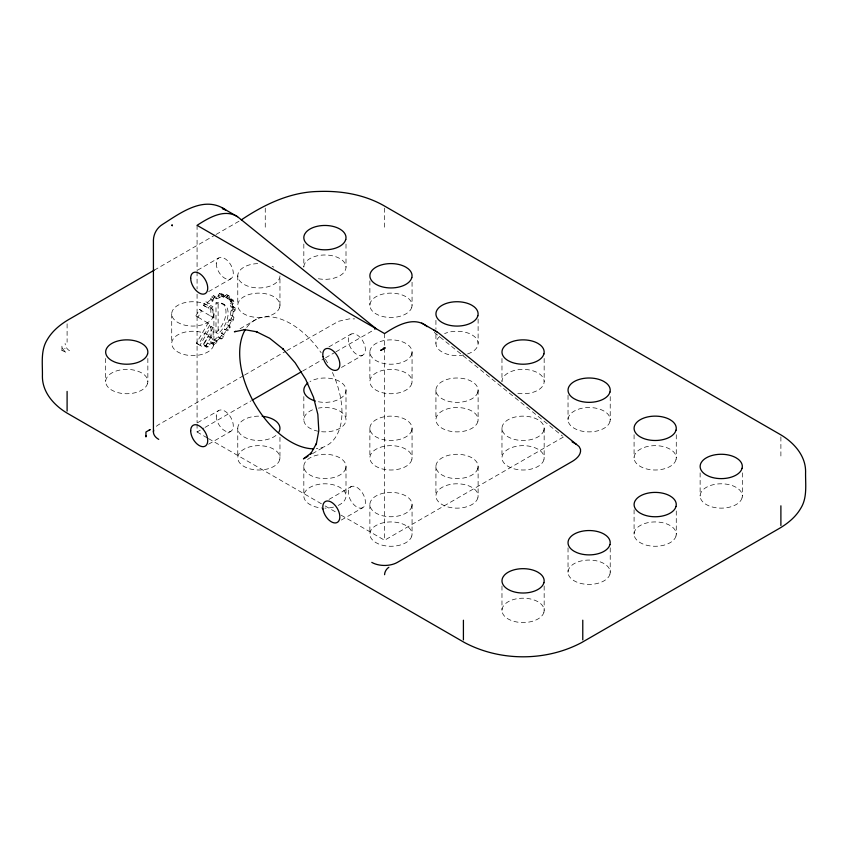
<?xml version="1.0" encoding="UTF-8"?>
<svg xmlns="http://www.w3.org/2000/svg" width="848" height="848" viewBox="0 0 848 848"><rect width="100%" height="100%" fill="white"/><g stroke="black" fill="none" stroke-linecap="round" stroke-linejoin="round"><path stroke-width="0.64" stroke-dasharray="4.24 3.18" d="M213.092 327.635L202.11 346.472L199.98 345.242L210.961 326.406L213.092 327.635L213.155 337.091L211.025 335.861L208.311 336.667L203.732 344.617L204.198 345.804L206.053 345.592L207.527 342.963L211.067 341.702L210.982 342.889L211.894 343.504L213.897 342.327L214.671 339.582L218.201 336.698L220.628 338.861L221.847 338.808L223.681 336.836L224.126 335.13L221.519 333.158L224.487 329.098L227.264 330.847L228.6 330.137L229.999 327.678L229.925 326.183L227.02 324.678L228.992 320.067L232.002 321.318L233.253 320.067L234.006 317.481L230.338 315.435L231.006 310.951L233.136 312.181L235.119 310.103L235.097 307.803L234.101 307.347L233.105 308.047L232.373 304.4L233.889 301.782L233.105 300.107L230.974 301.379L228.843 300.15L226.808 297.881L227.635 295.136L226.204 294.341L224.243 296.45L221.233 295.91L221.233 293.45L219.378 293.652L217.894 296.281L214.353 297.553L214.438 296.355L213.537 295.74L211.534 296.917L210.749 299.662L212.88 300.892L209.361 303.775L205.725 301.676L203.435 305.354L205.566 306.584L207.855 302.906M230.974 301.379L228.939 299.111L229.766 296.365L226.204 294.341M229.766 296.365L228.335 295.57L226.374 297.68L223.363 297.139L223.363 294.68L221.508 294.881L220.024 297.51L216.484 298.782L216.579 297.584L215.668 296.98L213.664 298.146L212.88 300.892M214.671 339.582L216.802 340.811L216.908 341.892L216.028 343.557L214.025 344.733L213.113 344.118L213.198 342.931L211.067 341.702M233.136 312.181L232.469 316.664L233.423 316.431L234.006 317.481M218.498 337.621L219.717 337.578L221.551 335.607L221.996 333.9M228.992 320.067L231.122 318.827L231.875 316.251L231.292 315.202L230.338 315.435M233.105 308.047L230.974 306.817L230.243 303.171L231.758 300.552L230.974 298.878L228.843 300.15M229.151 325.908L231.122 321.297M204.198 345.804L206.329 347.033L208.184 346.832L209.657 344.193L213.198 342.931M195.867 315.901L199.534 309.499L201.665 310.728L197.997 317.141L195.867 315.901L210.187 324.392L198.506 344.436L196.376 343.207L208.057 323.162L210.187 324.392M224.487 329.098L225.133 329.618L226.469 328.907L227.868 326.448L227.794 324.954L227.02 324.678M206.329 347.033L205.863 345.846L210.442 337.907L213.155 337.091M231.006 310.951L232.988 308.873L232.967 306.573L231.97 306.117L230.974 306.817M224.126 335.13L223.649 334.388L226.617 330.338L227.264 330.847M215.996 332.586L216.579 332.066A18.773 10.844 -60 0 0 225.981 312.467L225.981 311.46A18.773 10.844 -60 0 0 216.558 302.747L215.996 302.895L215.996 332.586L218.127 333.815L218.71 333.296A18.773 10.844 -60 0 0 228.123 313.188A18.773 10.844 -60 0 0 218.689 303.976L215.996 302.895M210.802 305.534L208.067 307.866L210.198 309.096L212.933 306.764L210.802 305.534L210.876 316.24L213.007 317.47L212.933 306.764M207.23 302.545L210.749 299.662M216.802 340.811L220.332 337.928L220.628 338.861M61.925 350.425L61.925 345.507A6.031 3.858 53.8 0 0 66.663 352.577L61.925 350.425L65.105 348.369M154.262 270.162L214.947 235.119M216.092 234.461L238.998 221.233M197.563 270.183L218.689 257.983M208.629 291.627L230.857 278.791M240.079 328.738L256.902 319.018M243.418 375.717L158.724 424.615A18.084 10.441 0 0 0 154.516 428.431M244.563 375.06L285.765 351.263M286.91 350.606L338.585 321.275L349.355 318.88L354.644 318.88M197.626 422.686L218.742 410.485M328.918 346.896L351.146 334.059M197.075 424.053L197.075 432.003L203.955 428.028M205.099 427.36L250.997 400.871M302.63 371.064L324.424 358.471M325.568 357.814L334.748 352.514M335.893 351.846L376.056 328.664M208.566 444.204L230.794 431.367M341.479 367.449L362.605 355.248A12.052 6.964 60 0 0 359.478 336.783A12.052 6.964 60 0 0 348.549 341.935A12.052 6.964 60 0 0 362.605 355.248M312.414 453.68L324.742 446.567M329.066 499.377L351.295 486.54M341.331 520.057L362.456 507.857A12.052 6.964 60 0 0 359.669 489.508A12.052 6.964 60 0 0 348.507 494.225A12.052 6.964 60 0 0 362.456 507.857M341.129 515.171L384.579 540.25L563.56 436.921L565.69 438.151M203.435 305.354L210.198 309.096M196.376 343.207L202.11 346.472M224.868 295.199L226.999 296.429M227.571 296.705L229.702 297.934M230.974 298.878L233.105 300.107M221.233 293.45L223.363 294.68M229.713 299.1L231.843 300.33M221.688 294.627L223.819 295.857M231.758 300.552L233.889 301.782M219.378 293.652L221.508 294.881M224.243 296.45L226.374 297.68M226.808 297.881L228.939 299.111M221.233 295.91L223.363 297.139M231.197 302.28L233.327 303.51M218.169 295.019L220.3 296.249M230.243 303.171L232.373 304.4M217.894 296.281L220.024 297.51M232.967 306.573L235.097 307.803M231.97 306.117L234.101 307.347M213.537 295.74L216.579 297.584M214.353 297.553L216.484 298.782M232.988 308.873L235.119 310.103M211.534 296.917L213.664 298.146M221.784 303.202L224.529 304.792M232.002 310.485L234.133 311.714M210.643 298.581L212.774 299.81M231.292 315.202L233.423 316.431M231.122 318.827L233.253 320.067M203.88 303.648L206.011 304.877M229.872 320.088L232.002 321.318M227.794 324.954L229.925 326.183M227.868 326.448L229.999 327.678M226.469 328.907L228.6 330.137M221.519 333.158L223.649 334.388M221.551 335.607L223.681 336.836M218.201 336.698L221.847 338.808M208.311 336.667L210.442 337.907M214.777 340.663L216.908 341.892M213.897 342.327L216.028 343.557M210.982 342.889L213.113 344.118M211.894 343.504L214.025 344.733M207.527 342.963L209.657 344.193M206.053 345.592L208.184 346.832M203.732 344.617L205.863 345.846M197.075 432.003L207.368 437.939M208.502 438.596L323.978 505.27M325.123 505.927L336.561 512.531M199.534 309.499L213.007 317.47M434.293 332.437L562.531 436.095M210.961 326.406L211.025 335.861M780.891 436.921L780.891 456.606M742.318 472.866L742.318 495.963M700.13 472.866L700.13 495.963M676.269 434.727L676.269 457.835M676.269 510.994L676.269 534.102M634.081 434.727L634.081 457.835M634.081 509.712L634.081 534.102M610.221 396.588L610.221 419.696M610.221 547.85L610.221 572.241M568.033 395.306L568.033 419.696M568.033 547.85L568.033 572.241M544.162 358.46L544.162 381.568M544.162 428.314L544.162 457.835M544.162 585.979L544.162 610.369M501.974 358.46L501.974 381.568A21.094 12.179 0 0 1 503.012 377.805L504.274 376.035A21.094 12.179 0 0 1 537.982 372.95L540.134 374.403A21.094 12.179 0 0 1 543.907 383.466L543.133 385.331A21.094 12.179 0 0 1 516.549 393.143M501.974 428.314L501.974 457.835M501.974 585.979L501.974 610.369M478.113 319.039L478.113 343.429M478.113 390.175L478.113 419.696M478.113 466.442L478.113 495.963M435.925 320.321L435.925 329.31M435.925 334.441L435.925 343.429M435.925 390.175L435.925 419.696M435.925 466.442L435.925 495.963M412.064 282.193L412.064 305.291M412.064 352.037L412.064 381.568M412.064 428.314L412.064 457.835M412.064 504.581L412.064 534.102M384.579 208.11L384.579 227.794M384.579 333.582L384.579 346.832M384.579 348.157L384.579 540.25M369.876 280.9L369.876 305.291M369.876 352.037L369.876 381.568M369.876 428.314L369.876 457.835M369.876 504.581L369.876 534.102M346.005 244.054L346.005 267.162M346.005 390.175L346.005 419.696M346.005 466.442L346.005 495.963M303.828 244.054L303.828 267.162M303.828 396.588L303.828 419.696M303.828 466.442L303.828 495.963M279.957 305.291L279.957 275.77A21.094 12.179 0 0 1 279.692 277.678L278.928 279.533A21.094 12.179 0 0 1 246.461 285.617L243.948 284.377A21.094 12.179 0 0 1 238.807 272.007L240.069 270.236A21.094 12.179 0 0 1 258.863 263.59M279.957 437.292L279.957 457.835M265.254 208.11L265.254 227.794M237.769 275.77L237.769 305.291M237.769 428.314L237.769 457.835M218.127 304.125L218.127 333.815M213.908 313.908L213.908 343.429M197.075 225.335L197.075 270.374M197.075 271.699L197.075 288.924M197.075 294.224L197.075 422.728M171.72 313.908L171.72 343.429M147.849 358.46L147.849 381.568M105.671 358.46L105.671 381.568M67.098 323.83L67.098 342.2M338.193 505.429A21.094 12.179 0 0 0 344.977 499.726L345.751 497.871A21.094 12.179 0 0 0 341.977 488.808L339.825 487.356A21.094 12.179 0 0 0 306.117 490.441L304.856 492.2A21.094 12.179 0 0 0 309.997 504.581L312.52 505.821A21.094 12.179 0 0 0 321.615 507.994M333.497 507.093A21.094 12.179 0 0 1 324.911 508.143M275.929 435.469A21.094 12.179 0 0 1 246.461 438.162L243.948 436.921A21.094 12.179 0 0 1 238.807 424.541L240.069 422.781A21.094 12.179 0 0 1 261.067 416.198M318.403 401.761A21.094 12.179 0 0 0 344.977 393.938L345.751 392.083A21.094 12.179 0 0 0 341.977 383.02L339.825 381.568A21.094 12.179 0 0 0 309.997 381.568M272.134 266.304A21.094 12.179 0 0 1 273.777 267.162M467.566 353.976A21.094 12.179 0 0 0 477.085 347.192L477.848 345.337A21.094 12.179 0 0 0 474.085 336.274L471.933 334.822A21.094 12.179 0 0 0 444.617 333.571M463.538 355.015A21.094 12.179 0 0 1 444.617 353.277L442.105 352.037A21.094 12.179 0 0 1 436.964 339.666L438.225 337.896A21.094 12.179 0 0 1 439.953 336.274M321.615 431.727A21.094 12.179 0 0 0 344.977 423.459L345.751 421.604A21.094 12.179 0 0 0 341.977 412.541L339.825 411.089A21.094 12.179 0 0 0 318.403 408.121M318.403 431.282A21.094 12.179 0 0 1 312.52 429.554L309.997 428.314A21.094 12.179 0 0 1 304.856 415.933L306.117 414.174A21.094 12.179 0 0 1 314.375 409.149M318.403 278.738A21.094 12.179 0 0 0 344.977 270.925L345.751 269.06A21.094 12.179 0 0 0 341.977 259.997L339.825 258.545A21.094 12.179 0 0 0 306.117 261.629L304.856 263.399A21.094 12.179 0 0 0 304.082 269.06M332.427 372.463A72.324 41.753 60 0 1 316.293 448.698M246.747 327.413A72.324 41.753 60 0 1 321.191 352.81M325.335 359.149A72.324 41.753 60 0 1 327.89 363.516M69.525 350.733A6.031 3.615 58 0 1 65.105 343.451M147.594 383.466L146.821 385.331A21.094 12.179 0 0 1 114.363 391.416L111.841 390.175A21.094 12.179 0 0 1 106.7 377.805L107.961 376.035A21.094 12.179 0 0 1 141.68 372.95L143.821 374.403A21.094 12.179 0 0 1 147.594 383.466M213.643 315.806L212.869 317.671A21.094 12.179 0 0 1 180.412 323.756L177.9 322.516A21.094 12.179 0 0 1 172.748 310.145L174.02 308.375A21.094 12.179 0 0 1 207.728 305.291L209.88 306.743A21.094 12.179 0 0 1 213.643 315.806M213.643 345.337L212.869 347.192A21.094 12.179 0 0 1 180.412 353.277L177.9 352.037A21.094 12.179 0 0 1 172.748 339.666L174.02 337.896A21.094 12.179 0 0 1 207.728 334.822L209.88 336.274A21.094 12.179 0 0 1 213.643 345.337M279.692 307.199L278.928 309.054A21.094 12.179 0 0 1 246.461 315.149L243.948 313.908A21.094 12.179 0 0 1 238.807 301.528L240.069 299.768A21.094 12.179 0 0 1 273.777 296.683L275.929 298.136A21.094 12.179 0 0 1 279.692 307.199M279.692 459.743L278.928 461.598A21.094 12.179 0 0 1 246.461 467.683L243.948 466.442A21.094 12.179 0 0 1 238.807 454.072L240.069 452.302A21.094 12.179 0 0 1 273.777 449.217L275.929 450.68A21.094 12.179 0 0 1 279.692 459.743M411.799 307.199L411.026 309.054A21.094 12.179 0 0 1 378.568 315.149L376.056 313.908A21.094 12.179 0 0 1 370.905 301.528L372.177 299.768A21.094 12.179 0 0 1 405.885 296.683L408.036 298.136A21.094 12.179 0 0 1 411.799 307.199M345.751 468.35L344.977 470.205A21.094 12.179 0 0 1 312.52 476.3L309.997 475.05A21.094 12.179 0 0 1 304.856 462.679L306.117 460.92A21.094 12.179 0 0 1 339.825 457.835L341.977 459.287A21.094 12.179 0 0 1 345.751 468.35M411.799 353.945L411.026 355.8A21.094 12.179 0 0 1 378.568 361.895L376.056 360.654A21.094 12.179 0 0 1 370.905 348.274L372.177 346.514A21.094 12.179 0 0 1 405.885 343.429L408.036 344.882A21.094 12.179 0 0 1 411.799 353.945M411.799 383.466L411.026 385.331A21.094 12.179 0 0 1 378.568 391.416L376.056 390.175A21.094 12.179 0 0 1 370.905 377.805L372.177 376.035A21.094 12.179 0 0 1 405.885 372.95L408.036 374.403A21.094 12.179 0 0 1 411.799 383.466M411.799 430.212L411.026 432.077A21.094 12.179 0 0 1 378.568 438.162L376.056 436.921A21.094 12.179 0 0 1 370.905 424.541L372.177 422.781A21.094 12.179 0 0 1 405.885 419.696L408.036 421.149A21.094 12.179 0 0 1 411.799 430.212M411.799 459.743L411.026 461.598A21.094 12.179 0 0 1 378.568 467.683L376.056 466.442A21.094 12.179 0 0 1 370.905 454.072L372.177 452.302A21.094 12.179 0 0 1 405.885 449.217L408.036 450.68A21.094 12.179 0 0 1 411.799 459.743M411.799 506.479L411.026 508.344A21.094 12.179 0 0 1 378.568 514.429L376.056 513.188A21.094 12.179 0 0 1 370.905 500.818L372.177 499.048A21.094 12.179 0 0 1 405.885 495.963L408.036 497.416A21.094 12.179 0 0 1 411.799 506.479M411.799 536.01L411.026 537.865A21.094 12.179 0 0 1 378.568 543.95L376.056 542.709A21.094 12.179 0 0 1 370.905 530.339L372.177 528.569A21.094 12.179 0 0 1 405.885 525.495L408.036 526.947A21.094 12.179 0 0 1 411.799 536.01M477.848 392.083L477.085 393.938A21.094 12.179 0 0 1 444.617 400.023L442.105 398.783A21.094 12.179 0 0 1 436.964 386.412L438.225 384.642A21.094 12.179 0 0 1 471.933 381.568L474.085 383.02A21.094 12.179 0 0 1 477.848 392.083M477.848 421.604L477.085 423.459A21.094 12.179 0 0 1 444.617 429.554L442.105 428.314A21.094 12.179 0 0 1 436.964 415.933L438.225 414.174A21.094 12.179 0 0 1 471.933 411.089L474.085 412.541A21.094 12.179 0 0 1 477.848 421.604M477.848 468.35L477.085 470.205A21.094 12.179 0 0 1 444.617 476.3L442.105 475.05A21.094 12.179 0 0 1 436.964 462.679L438.225 460.92A21.094 12.179 0 0 1 471.933 457.835L474.085 459.287A21.094 12.179 0 0 1 477.848 468.35M477.848 497.871L477.085 499.726A21.094 12.179 0 0 1 444.617 505.821L442.105 504.581A21.094 12.179 0 0 1 436.964 492.2L438.225 490.441A21.094 12.179 0 0 1 471.933 487.356L474.085 488.808A21.094 12.179 0 0 1 477.848 497.871M543.907 430.212L543.133 432.077A21.094 12.179 0 0 1 510.676 438.162L508.153 436.921A21.094 12.179 0 0 1 503.012 424.541L504.274 422.781A21.094 12.179 0 0 1 537.982 419.696L540.134 421.149A21.094 12.179 0 0 1 543.907 430.212M543.907 459.743L543.133 461.598A21.094 12.179 0 0 1 510.676 467.683L508.153 466.442A21.094 12.179 0 0 1 503.012 454.072L504.274 452.302A21.094 12.179 0 0 1 537.982 449.217L540.134 450.68A21.094 12.179 0 0 1 543.907 459.743M609.956 421.604L609.182 423.459A21.094 12.179 0 0 1 576.725 429.554L574.213 428.314A21.094 12.179 0 0 1 569.061 415.933L570.333 414.174A21.094 12.179 0 0 1 604.041 411.089L606.193 412.541A21.094 12.179 0 0 1 609.956 421.604M543.907 612.277L543.133 614.132A21.094 12.179 0 0 1 510.676 620.227L508.153 618.987A21.094 12.179 0 0 1 503.012 606.606L504.274 604.847A21.094 12.179 0 0 1 537.982 601.762L540.134 603.214A21.094 12.179 0 0 1 543.907 612.277M609.956 574.138L609.182 576.004A21.094 12.179 0 0 1 576.725 582.088L574.213 580.848A21.094 12.179 0 0 1 569.061 568.478L570.333 566.708A21.094 12.179 0 0 1 604.041 563.623L606.193 565.075A21.094 12.179 0 0 1 609.956 574.138M676.004 459.743L675.241 461.598A21.094 12.179 0 0 1 642.773 467.683L640.261 466.442A21.094 12.179 0 0 1 635.12 454.072L636.382 452.302A21.094 12.179 0 0 1 670.09 449.217L672.241 450.68A21.094 12.179 0 0 1 676.004 459.743M676.004 536.01L675.241 537.865A21.094 12.179 0 0 1 642.773 543.95L640.261 542.709A21.094 12.179 0 0 1 635.12 530.339L636.382 528.569A21.094 12.179 0 0 1 670.09 525.495L672.241 526.947A21.094 12.179 0 0 1 676.004 536.01M742.064 497.871L741.29 499.726A21.094 12.179 0 0 1 708.833 505.821L706.31 504.581A21.094 12.179 0 0 1 701.169 492.2L702.43 490.441A21.094 12.179 0 0 1 736.138 487.356L738.29 488.808A21.094 12.179 0 0 1 742.064 497.871M216.251 263.569A12.052 6.964 60 0 0 229.108 279.363A12.052 6.964 60 0 0 228.96 262.233A12.052 6.964 60 0 0 216.251 263.569M216.251 416.008A12.052 6.964 60 0 0 229.034 431.908A12.052 6.964 60 0 0 229.034 414.863A12.052 6.964 60 0 0 216.251 416.008"/><path stroke-width="1.27" d="M171.656 225.303L172.345 225.812M278.928 432.077L279.692 430.212A21.094 12.179 0 0 0 275.929 421.149L273.777 419.696A21.094 12.179 0 0 0 262.159 416.283M171.656 225.356L172.345 224.847M383.741 347.86L384.621 348.263L380.646 350.404L385.416 347.86M154.262 270.162L68.37 319.738C60.028 324.689 52.247 331.102 47.308 339.571C40.301 350.648 42.739 364.301 42.4 376.629C42.474 392.995 54.887 406.213 68.37 413.856L464.64 642.636C500.331 661.535 545.868 661.535 581.548 642.614L779.619 528.262C787.962 523.322 795.763 516.898 800.703 508.418C807.699 497.341 805.261 483.689 805.6 471.361C805.515 454.994 793.092 441.787 779.619 434.144L383.349 205.364C363.739 194.404 340.79 190.62 318.53 191.468C290.334 191.924 264.269 204.463 241.288 219.908M252.142 400.203L301.475 371.721M307.93 456.277L303.436 458.863L311.216 453.002L310.538 454.146L316.442 443.536L316.209 444.67L318.806 430.667L317.841 414.354L313.495 397.235L305.704 379.427L295.189 362.838L282.681 348.592L283.084 349.005L269.653 338.257L256.011 331.494L257.029 331.844L244.266 329.565M235.596 331.324L234.398 331.78L245.485 329.522M427.106 326.628C414.237 315.424 396.196 325.791 384.579 333.582L197.075 225.335C208.407 218.063 224.222 208.226 237.557 216.717L376.056 328.664L373.926 327.434M225.473 209.901L222.568 208.587L225.61 209.827C204.241 195.051 180.878 212.7 162.71 224.296C157.134 227.624 153.668 233.624 153.424 240.09L153.424 432.003M433.9 330.095L438.543 332.914L576.343 444.299L579.078 446.536L580.498 449.281C581.346 454.698 576.64 458.736 572.485 461.291L397.362 562.394A18.084 10.441 0 0 1 371.795 562.394M222.07 207.792L237.557 216.717M421.732 323.067L437.006 331.875M572.082 441.84L576.343 444.299M780.891 505.811L780.891 525.495M582.777 620.185L582.777 639.869M463.411 620.217L463.411 639.901M67.098 391.405L67.098 411.089M315.339 401.03A21.094 12.179 0 0 1 312.52 400.023L309.997 398.783A21.094 12.179 0 0 1 304.856 386.412L306.117 384.642A21.094 12.179 0 0 1 307.856 383.02M313.686 448.815A72.324 41.753 60 0 1 254.379 403.182A72.324 41.753 60 0 1 245.443 329.374M158.724 439.381A18.084 10.441 0 0 1 153.7 430.18M384.579 574.7A6.031 3.477 -60 0 1 388.84 567.312M146.079 435.565A6.031 3.477 -60 0 0 145.941 436.921L145.941 432.003L150.202 429.544A6.031 3.477 -60 0 0 149.089 430.339M147.594 353.945L146.821 355.8A21.094 12.179 0 0 1 114.363 361.895L111.841 360.654A21.094 12.179 0 0 1 106.7 348.274L107.961 346.514A21.094 12.179 0 0 1 141.68 343.429L143.821 344.882A21.094 12.179 0 0 1 147.594 353.945M345.751 239.539L344.977 241.394A21.094 12.179 0 0 1 312.52 247.489L309.997 246.249A21.094 12.179 0 0 1 304.856 233.868L306.117 232.108A21.094 12.179 0 0 1 339.825 229.024L341.977 230.476A21.094 12.179 0 0 1 345.751 239.539M411.799 277.678L411.026 279.533A21.094 12.179 0 0 1 378.568 285.617L376.056 284.377A21.094 12.179 0 0 1 370.905 272.007L372.177 270.236A21.094 12.179 0 0 1 405.885 267.162L408.036 268.615A21.094 12.179 0 0 1 411.799 277.678M477.848 315.806L477.085 317.671A21.094 12.179 0 0 1 444.617 323.756L442.105 322.516A21.094 12.179 0 0 1 436.964 310.145L438.225 308.375A21.094 12.179 0 0 1 471.933 305.291L474.085 306.743A21.094 12.179 0 0 1 477.848 315.806M543.907 353.945L543.133 355.8A21.094 12.179 0 0 1 510.676 361.895L508.153 360.654A21.094 12.179 0 0 1 503.012 348.274L504.274 346.514A21.094 12.179 0 0 1 537.982 343.429L540.134 344.882A21.094 12.179 0 0 1 543.907 353.945M609.956 392.083L609.182 393.938A21.094 12.179 0 0 1 576.725 400.023L574.213 398.783A21.094 12.179 0 0 1 569.061 386.412L570.333 384.642A21.094 12.179 0 0 1 604.041 381.568L606.193 383.02A21.094 12.179 0 0 1 609.956 392.083M543.907 582.756L543.133 584.611A21.094 12.179 0 0 1 510.676 590.696L508.153 589.455A21.094 12.179 0 0 1 503.012 577.085L504.274 575.315A21.094 12.179 0 0 1 537.982 572.241L540.134 573.693A21.094 12.179 0 0 1 543.907 582.756M609.956 544.617L609.182 546.472A21.094 12.179 0 0 1 576.725 552.567L574.213 551.327A21.094 12.179 0 0 1 569.061 538.946L570.333 537.187A21.094 12.179 0 0 1 604.041 534.102L606.193 535.554A21.094 12.179 0 0 1 609.956 544.617M676.004 430.212L675.241 432.077A21.094 12.179 0 0 1 642.773 438.162L640.261 436.921A21.094 12.179 0 0 1 635.12 424.541L636.382 422.781A21.094 12.179 0 0 1 670.09 419.696L672.241 421.149A21.094 12.179 0 0 1 676.004 430.212M676.004 506.479L675.241 508.344A21.094 12.179 0 0 1 642.773 514.429L640.261 513.188A21.094 12.179 0 0 1 635.12 500.818L636.382 499.048A21.094 12.179 0 0 1 670.09 495.963L672.241 497.416A21.094 12.179 0 0 1 676.004 506.479M742.064 468.35L741.29 470.205A21.094 12.179 0 0 1 708.833 476.3L706.31 475.05A21.094 12.179 0 0 1 701.169 462.679L702.43 460.92A21.094 12.179 0 0 1 736.138 457.835L738.29 459.287A21.094 12.179 0 0 1 742.064 468.35M322.982 356.69A12.052 6.964 60 0 0 337.038 370.014A12.052 6.964 60 0 0 333.911 351.549A12.052 6.964 60 0 0 322.982 356.69M190.683 278.324A12.052 6.964 60 0 0 203.541 294.129A12.052 6.964 60 0 0 203.393 276.989A12.052 6.964 60 0 0 190.683 278.324M322.94 508.991A12.052 6.964 60 0 0 336.889 522.622A12.052 6.964 60 0 0 334.101 504.274A12.052 6.964 60 0 0 322.94 508.991M190.683 430.773A12.052 6.964 60 0 0 203.467 446.673A12.052 6.964 60 0 0 203.467 429.629A12.052 6.964 60 0 0 190.683 430.773"/></g></svg>
